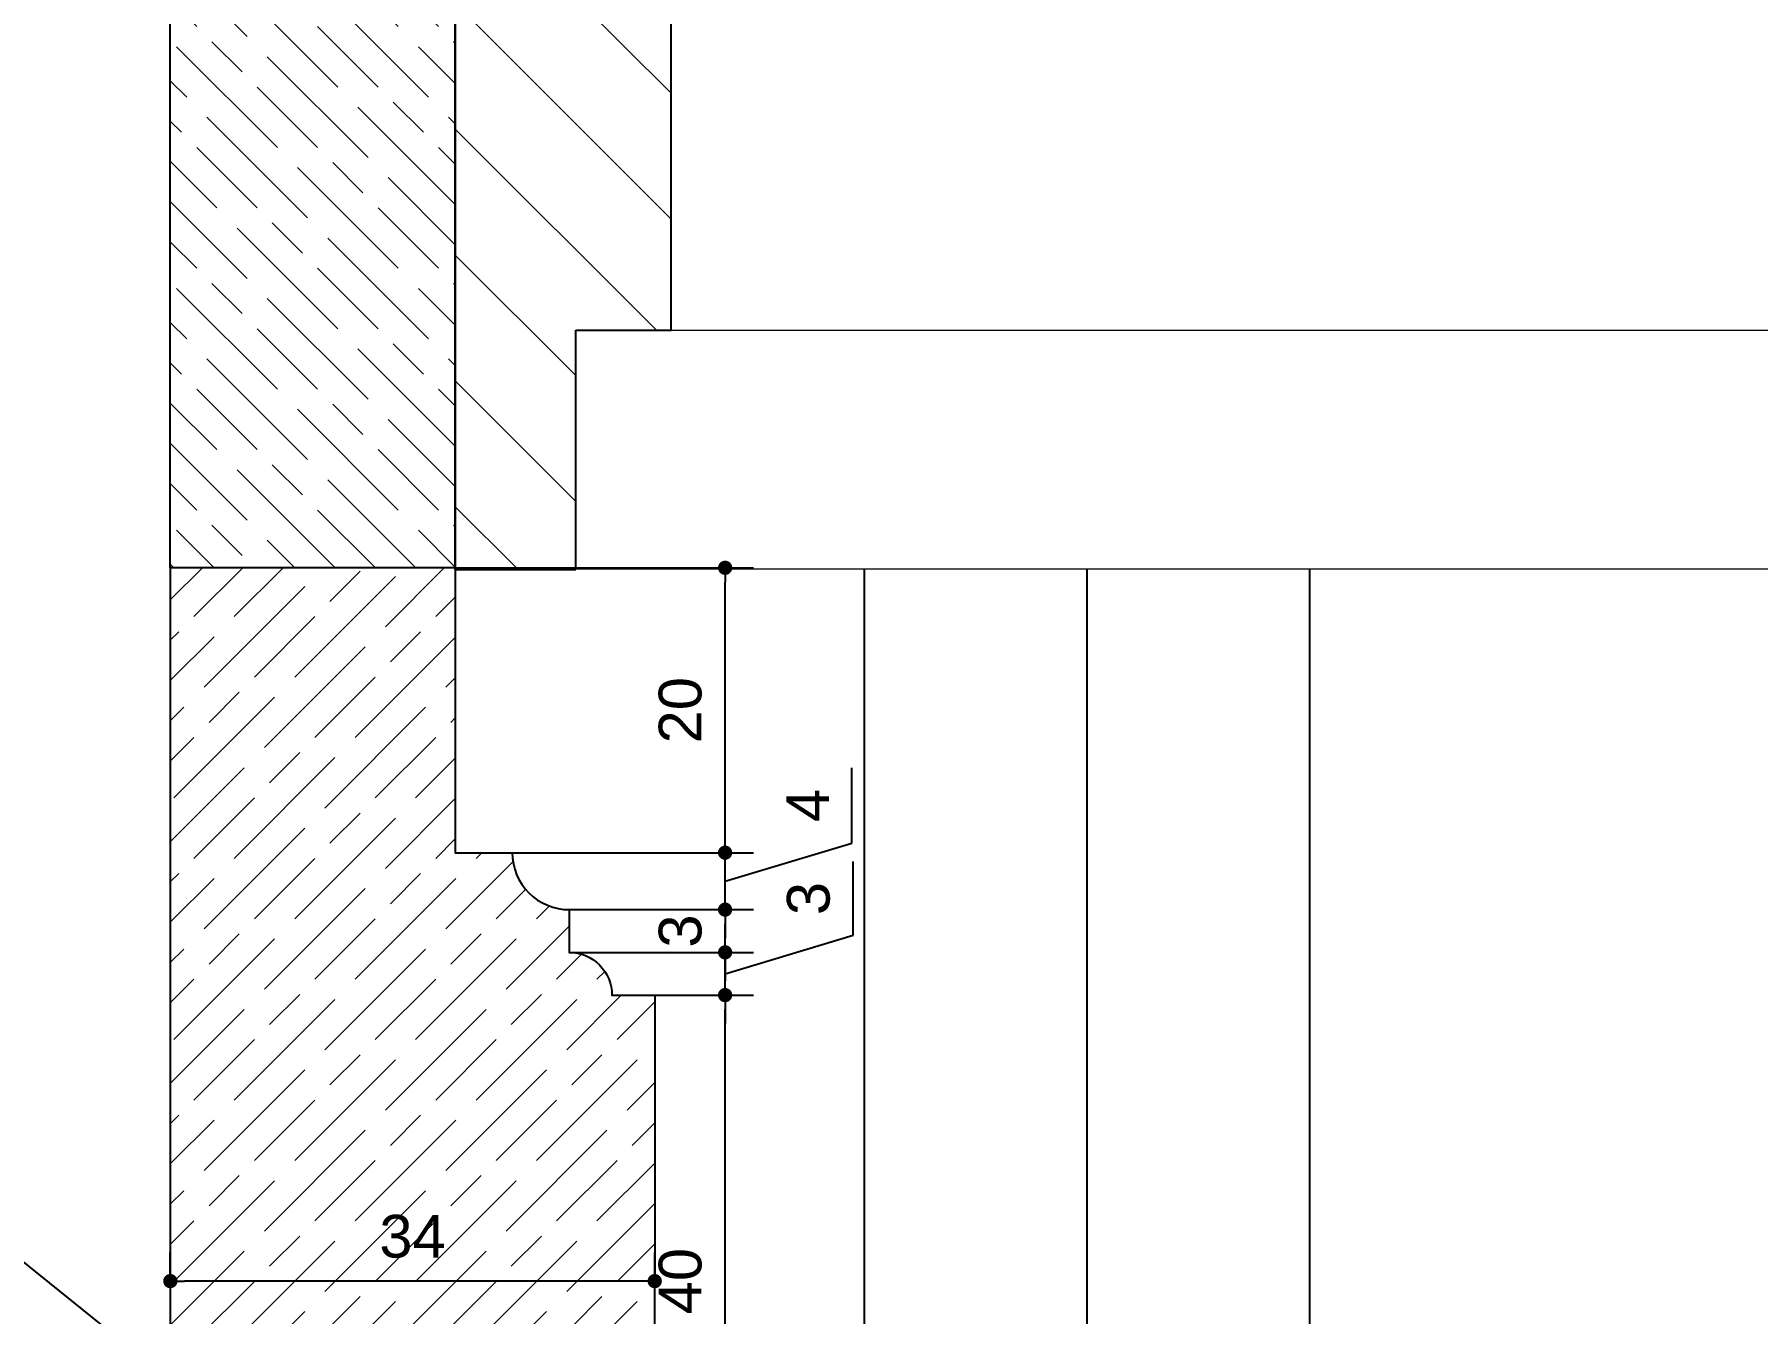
# Model space of a CAD drawing. Header units: inches. Extents: x 274057 to 444617, y 490067 to 635630.
# Drawn here: x 354035.6 to 354156.5, y 519247.1 to 519336.9 of the extents above; entities that cross this region are included whole.
import ezdxf

# ---------------------------------------------------------------- set-up
doc = ezdxf.new("R2010")
doc.units = ezdxf.units.IN
doc.header["$MEASUREMENT"] = 0
doc.linetypes.add('HIDDEN', pattern=[0.375, 0.25, -0.125])
for name, color, linetype in [('CQ curtains and frames', 252, 'Continuous'), ('CQ Grg Gypsum', 41, 'Continuous'), ('CQ PANEL DIMENSION', 1, 'Continuous'), ('CQ SPOT DETAILS', 40, 'Continuous'), ('CQ Wood Section', 60, 'Continuous'), ('CQ_callout', 34, 'Continuous')]:
    doc.layers.add(name, color=color, linetype=linetype)
for name, color, linetype, lineweight in [('CQ gypsum 2', 42, 'Continuous', 0), ('CQ Gypsum Hatch', 8, 'Continuous', 20), ('CQ wooh hatch', 8, 'HIDDEN', 18)]:
    doc.layers.add(name, color=color, linetype=linetype, lineweight=lineweight)
doc.styles.get("Standard").update_dxf_attribs({"font": 'arial.ttf'})
doc.dimstyles.new('CQ 2', dxfattribs={"dimscale": 0.02, "dimtxt": 150, "dimasz": 50, "dimexe": 100, "dimexo": 0, "dimgap": 80, "dimtad": 1, "dimdec": 0, "dimzin": 0, "dimdsep": 46, "dimtxsty": 'Standard', "dimblk": 'DOT', "dimcen": 100, "dimclrd": 1, "dimclre": 1, "dimclrt": 3, "dimadec": 0, "dimazin": 0, "dimtfac": 1, "dimtdec": 0, "dimtofl": 0, "dimtmove": 0, "dimatfit": 3, "dimfxl": 1, "dimtolj": 1, "dimtzin": 0, "dimlwd": -1, "dimarcsym": 0})
doc.dimstyles.new('CQ 20', dxfattribs={"dimscale": 0.2, "dimtxt": 150, "dimasz": 100, "dimexe": 100, "dimexo": 20, "dimgap": 80, "dimtad": 1, "dimdec": 0, "dimzin": 0, "dimdsep": 46, "dimtxsty": 'Standard', "dimblk": 'DOT', "dimcen": 100, "dimclrd": 1, "dimclre": 1, "dimclrt": 3, "dimadec": 0, "dimazin": 0, "dimtfac": 1, "dimtdec": 0, "dimtofl": 0, "dimtmove": 0, "dimatfit": 3, "dimfxl": 1, "dimtolj": 1, "dimtzin": 0, "dimlwd": -1, "dimarcsym": 0})
doc.dimstyles.get("Standard").update_dxf_attribs({"dimtxt": 0.18, "dimasz": 0.18, "dimexe": 0.18, "dimexo": 0.0625, "dimgap": 0.09, "dimtad": 0, "dimtih": 1, "dimtoh": 1, "dimdec": 4, "dimzin": 0, "dimdsep": 46, "dimtxsty": 'Standard', "dimcen": 0.09, "dimadec": 0, "dimazin": 0, "dimtfac": 1, "dimtdec": 4, "dimtofl": 0, "dimtmove": 0, "dimatfit": 3, "dimfxl": 1, "dimtolj": 1, "dimtzin": 0, "dimarcsym": 0})

# ---------------------------------------------------------------- blocks, each defined once
blk = doc.blocks.new('_Dot')
at = {"color": 0, "linetype": 'ByBlock', "lineweight": -2}
blk.add_line((-0.5, 0), (-1, 0), dxfattribs=at)
at = {"color": 0, "linetype": 'ByBlock', "const_width": 0.5}
blk.add_lwpolyline([(-0.25, 0, 1), (0.25, 0, 1)], format="xyb", close=True, dxfattribs=at)
blk = doc.blocks.new('*D258')
at = {"layer": 'CQ PANEL DIMENSION', "color": 1, "lineweight": -2, "transparency": 16777216}
for p, q in [((354281.45, 519499.28), (354806.32, 519499.28)), ((353585.88, 516399.28), (354806.32, 516399.28))]:
    blk.add_line(p, q, dxfattribs=at)
at = {"layer": 'CQ PANEL DIMENSION', "color": 1, "transparency": 16777216}
blk.add_line((354786.32, 519479.28), (354786.32, 516419.28), dxfattribs=at)
at = {"layer": 'Defpoints', "color": 0, "transparency": 16777216}
for p in [(354277.45, 519499.28, 0), (353581.88, 516399.28, 0), (354786.32, 516399.28)]:
    blk.add_point(p, dxfattribs=at)
at = {"layer": 'CQ PANEL DIMENSION', "color": 1, "transparency": 16777216, "xscale": 20, "yscale": 20, "zscale": 20}
for p, rotation in [((354786.32, 519499.28), 90), ((354786.32, 516399.28), 270)]:
    blk.add_blockref('_Dot', p, dxfattribs=dict(at, rotation=rotation))
at = {"layer": 'CQ PANEL DIMENSION', "color": 3, "transparency": 16777216, "insert": (354754.99, 517949.28), "char_height": 30, "attachment_point": 5, "rotation": 90}
blk.add_mtext('\\A1;3100', dxfattribs=at)
blk = doc.blocks.new('A$Cd99c4f28')
at = {"layer": 'CQ wooh hatch', "ltscale": 1000}
h = blk.add_hatch(dxfattribs=at)
h.set_pattern_fill('GOST_WOOD', color=256, angle=45, style=0)
h.set_pattern_definition([(135, (-323566.2165, -516379.284), (4.24264069, 4.24264069), [10, -2]), (135, (-323563.388, -516379.284), (4.24264069, 4.24264069), [6, -1.5, 3, -1.5]), (135, (-323559.8526, -516379.991), (4.24264069, 4.24264069), [10, -2])])
edge = h.paths.add_edge_path()
edge.add_line((34, 2900.13), (14, 2900.13))
edge.add_line((14, 2900.13), (14, 2880.13))
edge.add_line((14, 2880.13), (10, 2880.13))
edge.add_arc((6, 2880.13), 4, -90, 0, ccw=False)
edge.add_line((6, 2876.13), (6, 2873.13))
edge.add_arc((6, 2870.13), 3, 90, 180)
edge.add_line((3, 2870.13), (0, 2870.13))
edge.add_line((0, 2870.13), (0, 2850.04))
edge.add_line((0, 2850.04), (0, 2829.96))
edge.add_line((0, 2829.96), (3, 2829.96))
edge.add_arc((6, 2829.96), 3, 180, 270)
edge.add_line((6, 2826.96), (6, 2823.96))
edge.add_arc((6, 2819.96), 4, 0, 90, ccw=False)
edge.add_line((10, 2819.96), (14, 2819.96))
edge.add_line((14, 2819.96), (14, 2799.96))
edge.add_line((14, 2799.96), (11, 2799.96))
edge.add_arc((8, 2799.96), 3, -90, 0, ccw=False)
edge.add_line((8, 2796.96), (8, 2793.96))
edge.add_arc((8, 2789.96), 4, 90, 270)
edge.add_line((8, 2785.96), (8, 2782.96))
edge.add_arc((8, 2779.96), 3, 0, 90, ccw=False)
edge.add_line((11, 2779.96), (34, 2779.96))
edge.add_line((34, 2779.96), (34, 2900.13))
at = {"layer": 'CQ Wood Section', "ltscale": 1000}
for p, q in [((14, 2900.13, 0.18), (34, 2900.13, 0.18)), ((34, 2900.13, 0.18), (34, 2779.96, 0.18))]:
    blk.add_line(p, q, dxfattribs=at)
at = {"layer": 'CQ Wood Section', "ltscale": 1000, "elevation": 0.18}
for points in [[(14, 2900.13), (14, 2880.13), (10, 2880.13, -0.414214), (6, 2876.13), (6, 2873.13, 0.414214), (3, 2870.13), (0, 2870.13), (0, 2850.04)], [(14, 2799.96), (14, 2819.96), (10, 2819.96, 0.414214), (6, 2823.96), (6, 2826.96, -0.414214), (3, 2829.96), (0, 2829.96), (0, 2850.04)]]:
    blk.add_lwpolyline(points, format="xyb", dxfattribs=at)
blk = doc.blocks.new('A$C591968EE')
at = {"layer": 'CQ Gypsum Hatch'}
h = blk.add_hatch(dxfattribs=at)
h.set_pattern_fill('ANSI31', color=256, scale=50, angle=90, style=0)
h.set_pattern_definition([(135, (-374960.8784, -519569.8764), (-4.41941738, -4.41941738), [])])
edge = h.paths.add_edge_path()
edge.add_line((16.43, 182.11), (27.6, 182.11))
edge.add_spline(control_points=[(27.6, 182.11), (27.61, 182.89), (27.66, 184.68), (28.97, 187.09), (31.45, 188.51), (33.5, 190.24), (34.66, 192.59), (34.72, 194.06), (34.74, 194.72)], knot_values=[0, 0, 0, 0, 0.103617, 0.238498, 0.342021, 0.484182, 0.592634, 0.680206, 0.680206, 0.680206, 0.680206], degree=3, periodic=0)
edge.add_line((34.74, 194.72), (38.31, 194.72))
edge.add_line((38.31, 194.72), (38.31, 200))
edge.add_line((38.31, 200), (14.39, 200))
edge.add_line((14.39, 200), (0, 177.03))
edge.add_line((0, 177.03), (0, 0))
edge.add_line((0, 0), (8.46, 0))
edge.add_line((8.46, 0), (8.46, 16.81))
edge.add_line((8.46, 16.81), (15.16, 16.81))
edge.add_line((15.16, 16.81), (15.16, 59.41))
edge.add_line((15.16, 59.41), (26.55, 59.41))
edge.add_line((26.55, 59.41), (26.55, 74.21))
edge.add_line((26.55, 74.21), (11.59, 75.78))
edge.add_line((11.59, 75.78), (11.59, 165.29))
edge.add_line((11.59, 165.29), (16.43, 165.29))
edge.add_line((16.43, 165.29), (16.43, 182.11))
at = {"layer": 'CQ Grg Gypsum'}
for p, q in [((0, 0), (0, 177.03)), ((15.16, 16.81), (15.16, 59.41)), ((8.46, 16.81), (15.16, 16.81)), ((8.46, 0), (8.46, 16.81)), ((0, 0), (8.46, 0))]:
    blk.add_line(p, q, dxfattribs=at)
blk = doc.blocks.new('*D961')
at = {"layer": 'CQ SPOT DETAILS', "color": 1, "lineweight": -2, "transparency": 16777216}
for p, q in [((354079.1, 519269.41), (354086.04, 519269.41)), ((354079.1, 519229.24), (354086.04, 519229.24))]:
    blk.add_line(p, q, dxfattribs=at)
at = {"layer": 'CQ SPOT DETAILS', "color": 1, "transparency": 16777216}
blk.add_line((354084.04, 519230.24), (354084.04, 519268.41), dxfattribs=at)
at = {"layer": 'Defpoints', "color": 0, "transparency": 16777216}
for p in [(354079.1, 519269.41), (354084.04, 519269.41), (354079.1, 519229.24, 0)]:
    blk.add_point(p, dxfattribs=at)
at = {"layer": 'CQ SPOT DETAILS', "color": 1, "transparency": 16777216}
for p, rotation in [((354084.04, 519269.41), 90), ((354084.04, 519229.24), 270)]:
    blk.add_blockref('_Dot', p, dxfattribs=dict(at, rotation=rotation))
at = {"layer": 'CQ SPOT DETAILS', "color": 3, "transparency": 16777216, "insert": (354080.9, 519249.33), "char_height": 3, "attachment_point": 5, "rotation": 90}
blk.add_mtext('\\A1;40', dxfattribs=at)
blk = doc.blocks.new('*D962')
at = {"layer": 'CQ SPOT DETAILS', "color": 1, "transparency": 16777216}
for p, q in [((354093.03, 519273.61), (354093.03, 519278.78)), ((354084.04, 519273.41), (354084.04, 519274.41)), ((354084.04, 519270.91), (354093.03, 519273.61)), ((354084.04, 519269.41), (354084.04, 519272.41)), ((354084.04, 519268.41), (354084.04, 519267.41))]:
    blk.add_line(p, q, dxfattribs=at)
at = {"layer": 'CQ SPOT DETAILS', "color": 1, "lineweight": -2, "transparency": 16777216}
for p, q in [((354073.1, 519272.41), (354086.04, 519272.41)), ((354079.1, 519269.41), (354086.04, 519269.41))]:
    blk.add_line(p, q, dxfattribs=at)
at = {"layer": 'Defpoints', "color": 0, "transparency": 16777216}
for p in [(354073.1, 519272.41, 0), (354084.04, 519272.41), (354079.1, 519269.41)]:
    blk.add_point(p, dxfattribs=at)
at = {"layer": 'CQ SPOT DETAILS', "color": 1, "transparency": 16777216}
for p, rotation in [((354084.04, 519272.41), 270), ((354084.04, 519269.41), 90)]:
    blk.add_blockref('_Dot', p, dxfattribs=dict(at, rotation=rotation))
at = {"layer": 'CQ SPOT DETAILS', "color": 3, "transparency": 16777216, "insert": (354089.9, 519276.19), "char_height": 3, "attachment_point": 5, "rotation": 90}
blk.add_mtext('\\A1;3', dxfattribs=at)
blk = doc.blocks.new('*D963')
at = {"layer": 'CQ SPOT DETAILS', "color": 1, "transparency": 16777216}
for p, q in [((354084.04, 519276.41), (354084.04, 519277.41)), ((354084.04, 519271.41), (354084.04, 519270.41))]:
    blk.add_line(p, q, dxfattribs=at)
at = {"layer": 'CQ SPOT DETAILS', "color": 1, "lineweight": -2, "transparency": 16777216}
for p, q in [((354073.1, 519275.41), (354086.04, 519275.41)), ((354073.1, 519272.41), (354086.04, 519272.41))]:
    blk.add_line(p, q, dxfattribs=at)
at = {"layer": 'Defpoints', "color": 0, "transparency": 16777216}
for p in [(354073.1, 519275.41, 0), (354084.04, 519275.41), (354073.1, 519272.41, 0)]:
    blk.add_point(p, dxfattribs=at)
at = {"layer": 'CQ SPOT DETAILS', "color": 1, "transparency": 16777216}
for p, rotation in [((354084.04, 519275.41), 270), ((354084.04, 519272.41), 90)]:
    blk.add_blockref('_Dot', p, dxfattribs=dict(at, rotation=rotation))
at = {"layer": 'CQ SPOT DETAILS', "color": 3, "transparency": 16777216, "insert": (354080.9, 519273.91), "char_height": 3, "attachment_point": 5, "rotation": 90}
blk.add_mtext('\\A1;3', dxfattribs=at)
blk = doc.blocks.new('*D964')
at = {"layer": 'CQ SPOT DETAILS', "color": 1, "transparency": 16777216}
for p, q in [((354092.94, 519280.08), (354092.94, 519285.36)), ((354084.04, 519280.41), (354084.04, 519281.41)), ((354084.04, 519277.41), (354092.94, 519280.08)), ((354084.04, 519275.41), (354084.04, 519279.41)), ((354084.04, 519274.41), (354084.04, 519273.41))]:
    blk.add_line(p, q, dxfattribs=at)
at = {"layer": 'CQ SPOT DETAILS', "color": 1, "lineweight": -2, "transparency": 16777216}
for p, q in [((354069.1, 519279.41), (354086.04, 519279.41)), ((354073.1, 519275.41), (354086.04, 519275.41))]:
    blk.add_line(p, q, dxfattribs=at)
at = {"layer": 'Defpoints', "color": 0, "transparency": 16777216}
for p in [(354069.1, 519279.41), (354084.04, 519279.41), (354073.1, 519275.41, 0)]:
    blk.add_point(p, dxfattribs=at)
at = {"layer": 'CQ SPOT DETAILS', "color": 1, "transparency": 16777216}
for p, rotation in [((354084.04, 519279.41), 270), ((354084.04, 519275.41), 90)]:
    blk.add_blockref('_Dot', p, dxfattribs=dict(at, rotation=rotation))
at = {"layer": 'CQ SPOT DETAILS', "color": 3, "transparency": 16777216, "insert": (354089.84, 519282.72), "char_height": 3, "attachment_point": 5, "rotation": 90}
blk.add_mtext('\\A1;4', dxfattribs=at)
blk = doc.blocks.new('*D965')
at = {"layer": 'CQ SPOT DETAILS', "color": 1, "lineweight": -2, "transparency": 16777216}
for p, q in [((354065.1, 519299.41), (354086.04, 519299.41)), ((354069.1, 519279.41), (354086.04, 519279.41))]:
    blk.add_line(p, q, dxfattribs=at)
at = {"layer": 'CQ SPOT DETAILS', "color": 1, "transparency": 16777216}
blk.add_line((354084.04, 519280.41), (354084.04, 519298.41), dxfattribs=at)
at = {"layer": 'Defpoints', "color": 0, "transparency": 16777216}
for p in [(354065.1, 519299.41), (354084.04, 519299.41), (354069.1, 519279.41)]:
    blk.add_point(p, dxfattribs=at)
at = {"layer": 'CQ SPOT DETAILS', "color": 1, "transparency": 16777216}
for p, rotation in [((354084.04, 519299.41), 90), ((354084.04, 519279.41), 270)]:
    blk.add_blockref('_Dot', p, dxfattribs=dict(at, rotation=rotation))
at = {"layer": 'CQ SPOT DETAILS', "color": 3, "transparency": 16777216, "insert": (354080.9, 519289.41), "char_height": 3, "attachment_point": 5, "rotation": 90}
blk.add_mtext('\\A1;20', dxfattribs=at)
blk = doc.blocks.new('*D973')
at = {"layer": 'CQ SPOT DETAILS', "color": 1, "lineweight": -2, "transparency": 16777216}
for p, q in [((354045.1, 519249.33), (354045.1, 519251.33)), ((354079.1, 519249.33), (354079.1, 519251.33))]:
    blk.add_line(p, q, dxfattribs=at)
at = {"layer": 'CQ SPOT DETAILS', "color": 1, "transparency": 16777216}
blk.add_line((354078.1, 519249.33), (354046.1, 519249.33), dxfattribs=at)
at = {"layer": 'Defpoints', "color": 0, "transparency": 16777216}
for p in [(354045.1, 519249.33, 0), (354045.1, 519249.33), (354079.1, 519249.33, 0)]:
    blk.add_point(p, dxfattribs=at)
at = {"layer": 'CQ SPOT DETAILS', "color": 1, "transparency": 16777216, "rotation": 180}
blk.add_blockref('_Dot', (354045.1, 519249.33), dxfattribs=at)
at = {"layer": 'CQ SPOT DETAILS', "color": 1, "transparency": 16777216}
blk.add_blockref('_Dot', (354079.1, 519249.33), dxfattribs=at)
at = {"layer": 'CQ SPOT DETAILS', "color": 3, "transparency": 16777216, "insert": (354062.1, 519252.46), "char_height": 3, "attachment_point": 5}
blk.add_mtext('\\A1;34', dxfattribs=at)

msp = doc.modelspace()

# ---------------------------------------------------------------- hatches: boundary and pattern name
at = {"layer": 'CQ curtains and frames', "linetype": 'ByBlock', "ltscale": 200}
h = msp.add_hatch(dxfattribs=at)
h.set_pattern_fill('PLASTI,_O', color=256, scale=500, angle=90)
h.set_pattern_definition([(90, (0, 0), (-125, 8e-15), []), (90, (-15.62, 1e-15), (-125, 8e-15), []), (90, (-31.25, 2e-15), (-125, 8e-15), []), (90, (-78.12, 5e-15), (-125, 8e-15), [])])
edge = h.paths.add_edge_path()
edge.add_line((359636.1, 517521.28), (359636.1, 519159.24))
edge.add_line((359636.1, 519159.24), (359615.1, 519189.24))
edge.add_line((359615.1, 519189.24), (359611.1, 519259.37))
edge.add_line((359611.1, 519259.37), (359625.1, 519279.41))
edge.add_line((359625.1, 519279.41), (359625.1, 519299.28))
edge.add_line((359625.1, 519299.28), (354065.1, 519299.34))
edge.add_line((354065.1, 519299.34), (354065.1, 519279.41))
edge.add_line((354065.1, 519279.41), (354069.1, 519279.41))
edge.add_line((354069.1, 519279.41), (354070.27, 519276.58))
edge.add_line((354070.27, 519276.58), (354073.1, 519275.41))
edge.add_line((354073.1, 519275.41), (354073.1, 519272.41))
edge.add_arc((354073.1, 519269.41), 3, 0, 90, ccw=False)
edge.add_line((354076.1, 519269.41), (354079.1, 519269.41))
edge.add_line((354079.1, 519269.41), (354079.1, 519229.24))
edge.add_line((354079.1, 519229.24), (354076.1, 519229.24))
edge.add_arc((354073.1, 519229.24), 3, 270, 360, ccw=False)
edge.add_line((354073.1, 519226.24), (354073.1, 519223.24))
edge.add_arc((354073.1, 519219.24), 4, 90, 180)
edge.add_line((354069.1, 519219.24), (354065.1, 519219.24))
edge.add_line((354065.1, 519219.24), (354065.1, 519199.24))
edge.add_line((354065.1, 519199.24), (354068.1, 519199.24))
edge.add_arc((354071.1, 519199.24), 3, 180, 270)
edge.add_line((354071.1, 519196.24), (354071.1, 519193.24))
edge.add_arc((354071.1, 519189.24), 4, -90, 90, ccw=False)
edge.add_line((354071.1, 519185.24), (354071.1, 519182.24))
edge.add_arc((354071.1, 519179.24), 3, 90, 180)
edge.add_line((354068.1, 519179.24), (354065.1, 519179.24))
edge.add_line((354065.1, 519179.24), (354065.1, 519157.92))
edge.add_line((354065.1, 519157.92), (354052.04, 519157.92))
edge.add_line((354052.04, 519157.92), (354069.17, 516514.31))
edge.add_line((354069.17, 516514.31), (354295.1, 516514.25))
edge.add_line((354295.1, 516514.25), (354295.1, 519049.28))
edge.add_line((354295.1, 519049.28), (359395.1, 519049.28))
edge.add_line((359395.1, 519049.28), (359394.66, 517521.28))
edge.add_line((359394.66, 517521.28), (359636.1, 517521.42))
at = {"layer": 'CQ wooh hatch'}
h = msp.add_hatch(dxfattribs=at)
h.set_pattern_fill('GOST_WOOD', color=256, angle=45, style=0)
h.set_pattern_definition([(135, (0, 0), (4.242640687, 4.242640687), [10, -2]), (135, (2.8284, -4e-16), (4.242640687, 4.242640687), [6, -1.5, 3, -1.5]), (135, (6.364, -0.707), (4.242640687, 4.242640687), [10, -2])])
h.paths.add_polyline_path([(354065.1, 519499.28), (354045.1, 519499.28), (354045.1, 519299.41), (354065.1, 519299.41), (354065.1, 519476.31)])

# ---------------------------------------------------------------- linework, layer by layer
at = {"layer": 'CQ gypsum 2', "lineweight": 0}
for p, q in [((354080.26, 519316.09), (354277.45, 519316.09, 0)), ((354073.56, 519299.34), (354277.45, 519299.34, 0))]:
    msp.add_line(p, q, dxfattribs=at)
at = {"layer": 'CQ Wood Section', "ltscale": 1000}
msp.add_lwpolyline([(354065.1, 519299.41), (354045.1, 519299.41), (354045.1, 519499.28), (354065.1, 519499.28)], close=True, dxfattribs=at)

# ---------------------------------------------------------------- block references
at = {"layer": 'CQ Grg Gypsum'}
msp.add_blockref('A$C591968EE', (354065.1, 519299.28), dxfattribs=at)
at = {"layer": 'CQ Grg Gypsum', "xscale": -1}
msp.add_blockref('A$Cd99c4f28', (354079.1, 516399.28, -0.18), dxfattribs=at)

# ---------------------------------------------------------------- dimensions: what is measured, and where the dimension line sits
at = {"layer": 'CQ PANEL DIMENSION'}
dim = msp.add_linear_dim(base=(354786.32, 516399.28), p1=(354277.45, 519499.28, 0), p2=(353581.88, 516399.28, 0), angle=90, dimstyle='CQ 20', override={"dimtmove": 1}, dxfattribs=at)
dim.commit()
dim.dimension.update_dxf_attribs({"geometry": '*D258', "text_midpoint": (354754.99, 517949.28)})
at = {"layer": 'CQ SPOT DETAILS'}
for base, p1, p2, picture, middle in [((354084.04, 519299.41), (354069.1, 519279.41), (354065.1, 519299.41), '*D965', (354080.9, 519289.41)), ((354084.04, 519279.41), (354073.1, 519275.41, 0), (354069.1, 519279.41), '*D964', (354089.84, 519281.68)), ((354084.04, 519272.41), (354079.1, 519269.41), (354073.1, 519272.41, 0), '*D962', (354089.9, 519275.21)), ((354084.04, 519269.41), (354079.1, 519229.24, 0), (354079.1, 519269.41), '*D961', (354080.9, 519249.33))]:
    dim = msp.add_linear_dim(base=base, p1=p1, p2=p2, angle=90, dimstyle='CQ 2', override={"dimtmove": 1}, dxfattribs=at)
    dim.commit()
    dim.dimension.update_dxf_attribs({"geometry": picture, "text_midpoint": middle})
dim = msp.add_linear_dim(base=(354084.04, 519275.41), p1=(354073.1, 519272.41, 0), p2=(354073.1, 519275.41, 0), angle=90, dimstyle='CQ 2', override={"dimtmove": 1}, dxfattribs=at)
dim.commit()
dim.dimension.update_dxf_attribs({"geometry": '*D963', "text_midpoint": (354084.04, 519273.91), "dimtype": 160})
dim = msp.add_linear_dim(base=(354045.1, 519249.33), p1=(354079.1, 519249.33, 0), p2=(354045.1, 519249.33, 0), angle=180, dimstyle='CQ 2', dxfattribs=at)
dim.commit()
dim.dimension.update_dxf_attribs({"geometry": '*D973', "text_midpoint": (354062.1, 519252.46)})

# ---------------------------------------------------------------- leaders
at = {"layer": 'CQ SPOT DETAILS', "color": 1}
msp.add_leader([(354052.7, 519236.25, 0.09), (354031.46, 519253.37, 0.09), (353932.57, 519253.37, 0.09)], dimstyle='Standard', override={"dimasz": 2, "dimldrblk": 'Dot', "dimfxl": 0.1, "dimarcsym": 2}, dxfattribs=at)
at = {"layer": 'CQ_callout'}
msp.add_leader([(354263.3, 519418.68), (353191.97, 519253.88), (352894.78, 519253.88)], dimstyle='Standard', override={"dimasz": 10, "dimldrblk": 'Dot', "dimfxl": 0.1, "dimarcsym": 2}, dxfattribs=at)

doc.saveas('drawing.dxf')
